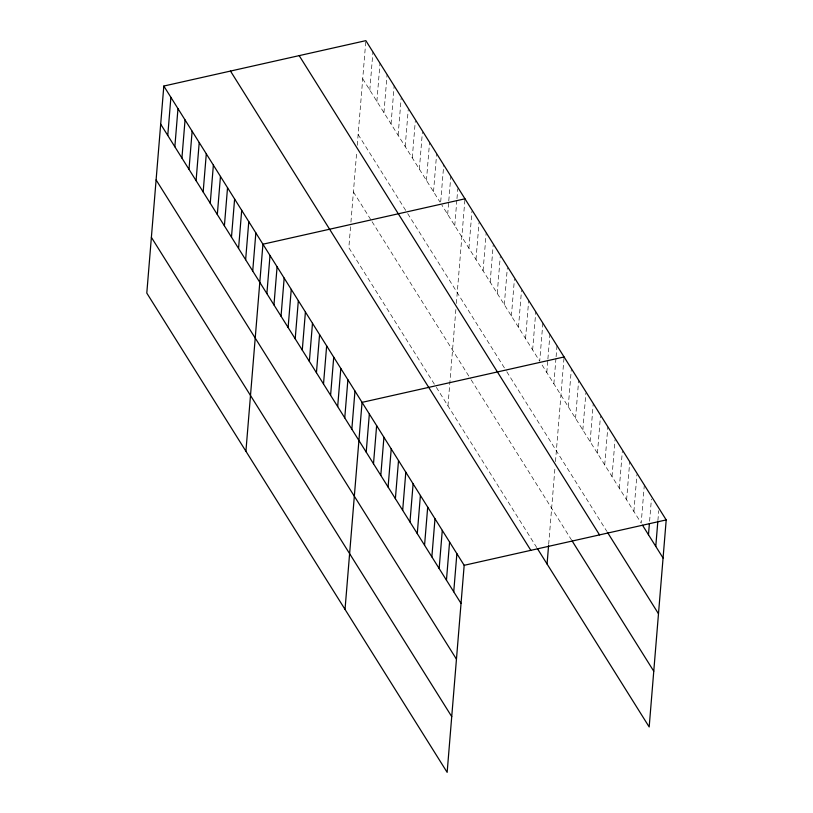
<?xml version="1.0" encoding="UTF-8"?>
<svg xmlns="http://www.w3.org/2000/svg" width="813" height="813" viewBox="0 0 813 813"><rect width="100%" height="100%" fill="white"/><g stroke="black" fill="none" stroke-linecap="round" stroke-linejoin="round"><path stroke-width="0.61" stroke-dasharray="4.07 3.05" d="M350.555 226.786L348.828 247.691L435.717 386.338M350.931 222.142L356.663 152.458M357.253 145.283L365.85 40.65M369.803 90.06L372.933 51.951M376.876 101.361L380.017 63.241M383.96 112.651L387.09 74.542M391.043 123.952L394.173 85.843M398.116 135.253L401.155 98.363M405.199 146.543L408.228 109.664M412.282 157.844L415.311 120.954M419.356 169.145L422.394 132.255M426.439 180.435L429.569 142.326M433.522 191.736L436.652 153.616M440.697 201.807L443.735 164.917M447.678 214.327L448.685 202.031M448.786 200.801L450.809 176.218M454.752 225.628L456.876 199.805M456.977 198.575L457.79 188.738M447.953 405.85L455.88 309.418M456.367 303.442L464.873 200.039M468.918 248.219L471.947 211.339M475.991 259.52L479.03 222.63M483.074 270.81L486.204 232.701M490.158 282.111L493.186 245.221M497.231 293.412L500.269 256.522M504.314 304.702L507.342 267.823M511.397 316.003L514.426 279.113M518.47 327.304L521.509 290.414M525.554 338.594L528.684 300.485M532.637 349.895L535.767 311.775M542.85 323.076L539.71 361.185L441.886 205.089M546.793 372.486L547.799 360.189M547.901 358.96L549.923 334.377M553.877 383.787L555.99 357.964M556.092 356.734L557.007 345.667M548.684 544.263L554.893 468.776M555.482 461.591L564.09 356.968M568.246 406.724L571.376 368.604M575.543 418.36L578.673 380.25M582.84 429.996L585.868 393.116M590.126 441.642L593.266 403.522M597.423 453.278L600.451 416.388M604.72 464.914L607.85 426.805M612.016 476.56L615.045 439.67M619.303 488.196L622.341 451.306M626.599 499.832L629.729 461.723M633.896 511.479L636.925 474.589M644.323 484.995L641.193 523.115L541.641 364.275M649.597 521.224L651.416 499.101M657.9 520.574L658.713 510.737M362.72 78.77L439.955 202.01M358.137 134.511L407.049 212.559M407.699 213.585L506.164 370.718M506.814 371.744L606.762 531.245M353.411 191.939L371.439 220.699M372.08 221.725L470.554 378.858M471.194 379.884L571.539 540.005M436.368 387.364L536.763 547.576"/><path stroke-width="1.22" d="M163.82 86.046L146.797 293.087L447.15 772.35L464.172 565.309L163.82 86.046L365.85 40.65L666.203 519.914L649.181 726.954L537.413 548.602M167.763 135.456L170.893 97.336M174.846 146.757L177.976 108.637M181.919 158.047L185.059 119.938M189.002 169.348L192.132 131.228M196.085 180.649L199.215 142.529M203.159 191.939L206.299 153.83M210.242 203.24L213.372 165.12M217.325 214.53L220.455 176.421M224.398 225.831L227.538 187.722M231.481 237.132L234.611 199.012M238.565 248.422L241.695 210.313M245.638 259.723L248.778 221.603M252.721 271.024L255.851 232.904M245.912 451.245L262.934 244.205L464.965 198.809M266.877 293.615L270.007 255.495M273.961 304.916L277.091 266.796M281.034 316.206L284.174 278.097M288.117 327.507L291.247 289.387M295.2 338.797L298.33 300.688M302.273 350.098L305.414 311.989M309.357 361.399L312.487 323.279M316.44 372.689L319.57 334.58M323.513 383.99L326.653 345.871M330.596 395.291L333.726 357.171M337.68 406.581L340.81 368.472M344.753 417.882L347.893 379.762M351.836 429.183L354.966 391.063M345.027 609.394L362.049 402.364L564.09 356.968M366.206 452.119L369.346 414M373.502 463.756L376.632 425.636M380.799 475.392L383.929 437.282M388.096 487.028L391.226 448.918M395.382 498.674L398.522 460.554M402.679 510.31L405.809 472.201M409.976 521.946L413.106 483.837M417.272 533.592L420.402 495.473M424.559 545.228L427.699 507.119M431.855 556.864L434.996 518.755M439.152 568.511L442.282 530.391M446.449 580.147L449.579 542.037M453.735 591.783L456.876 553.673M547.068 564.009L548.592 545.421M648.479 534.751L649.394 523.684M655.776 546.397L657.798 521.804M464.172 565.309L666.203 519.914M642.514 525.228L663.073 558.033M607.433 532.302L658.489 613.774M299.184 55.63L599.537 534.893M572.2 541.062L653.764 671.213M230.486 71.066L530.838 550.33M160.679 124.155L461.032 603.429M156.096 179.907L456.449 659.17M151.381 237.335L451.733 716.609"/></g></svg>
